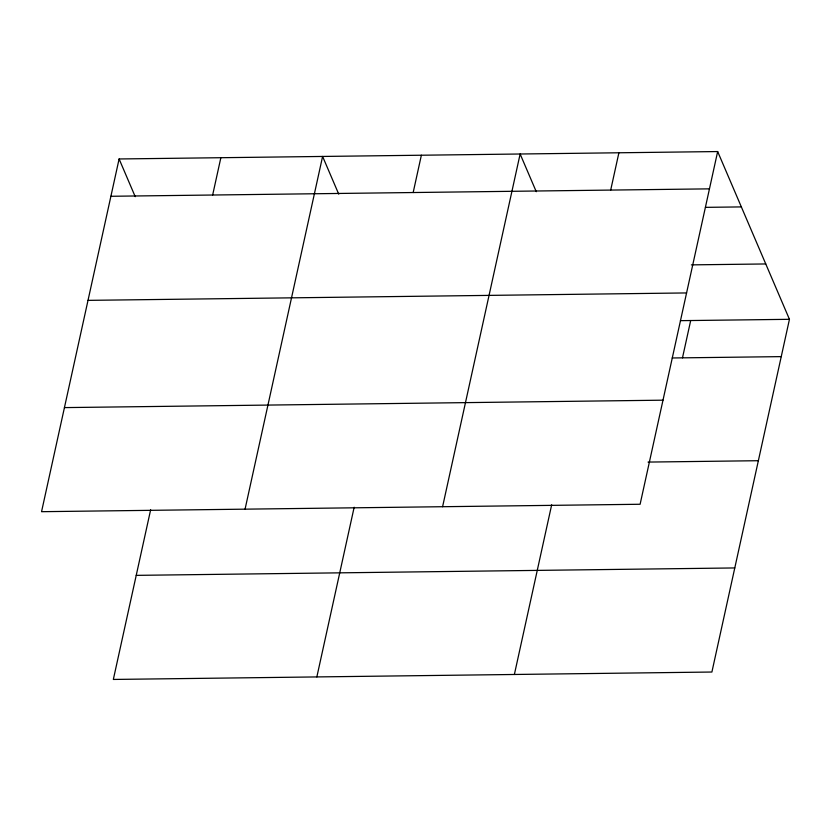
<?xml version="1.0" encoding="UTF-8"?>
<svg xmlns="http://www.w3.org/2000/svg" width="831" height="831" viewBox="0 0 831 831"><rect width="100%" height="100%" fill="white"/><g stroke="black" fill="none" stroke-linecap="round" stroke-linejoin="round"><path stroke-width="1.25" d="M119.103 158.97L41.55 511.688L640.109 504.261L717.662 151.554L119.103 158.97L135.224 196.667M212.653 195.025L220.859 157.713M150.65 509.767L113.338 679.446L711.897 672.03L789.45 319.312L717.662 151.554M245.062 509.164L322.605 156.446L338.736 194.142M413.173 192.532L421.369 155.22M316.85 676.922L354.162 507.242M442.591 506.713L520.133 154.005L536.265 191.691M610.692 190.081L618.898 152.779M514.379 674.471L551.68 504.791M682.48 357.849L690.686 320.537M110.897 196.282L709.456 188.855M705.436 207.355L741.356 206.909M691.371 264.871L765.756 263.957M88.013 300.365L686.572 292.938M680.423 320.662L789.45 319.312M672.227 357.974L781.244 356.624M64.434 407.606L662.993 400.178M648.055 462.078L758.36 460.706M136.222 575.364L734.781 567.947"/></g></svg>
